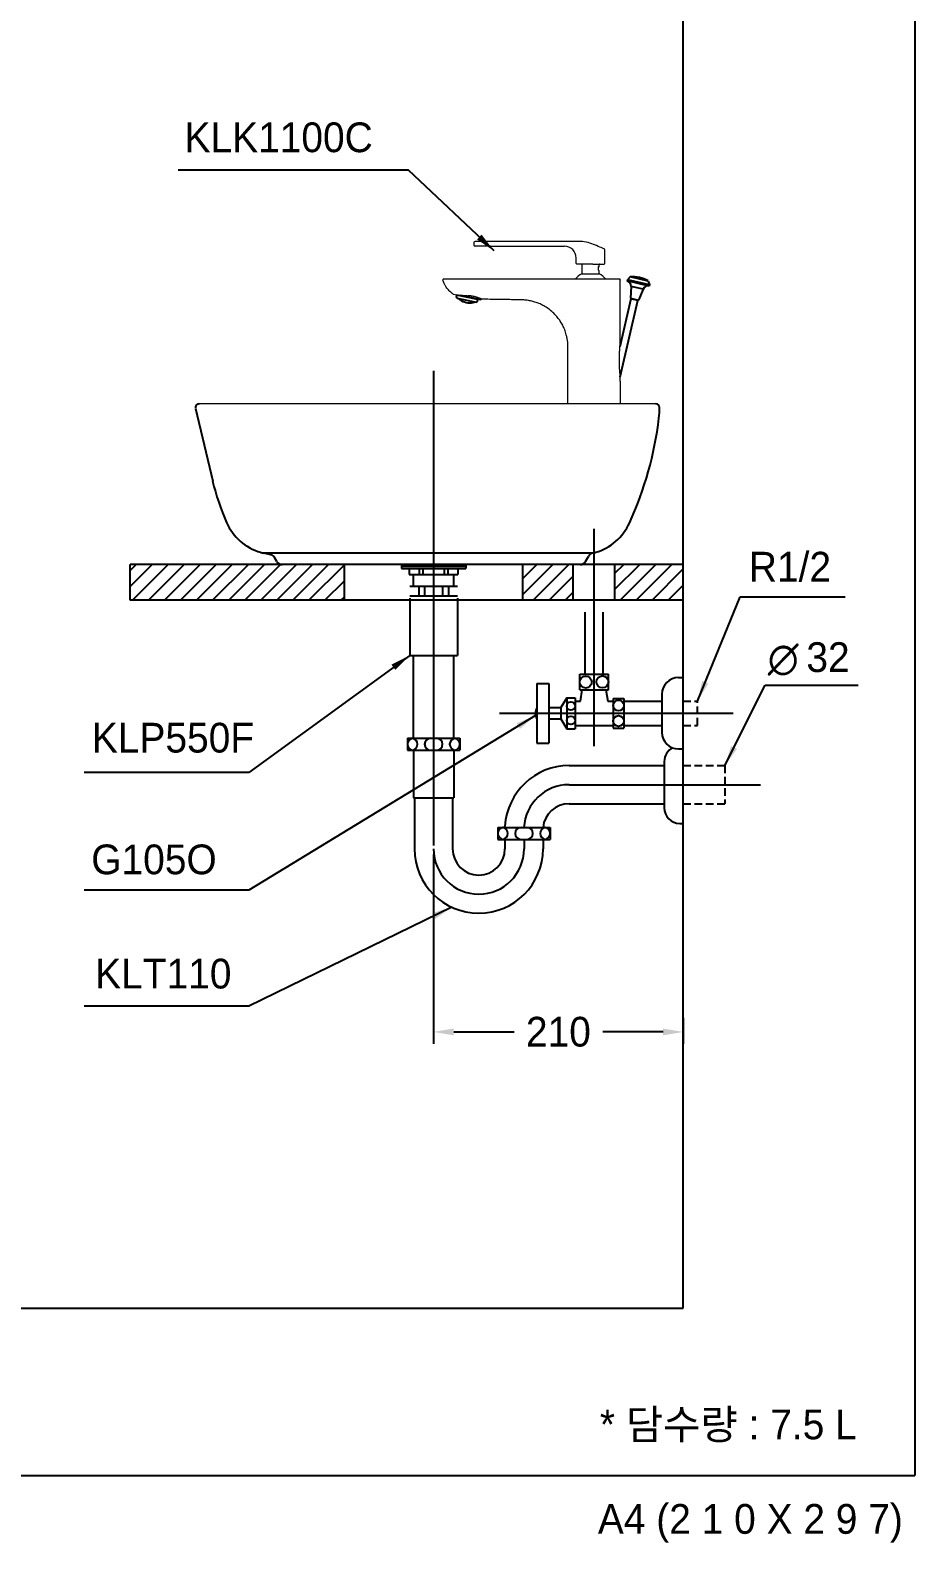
# Model space of a CAD drawing. Header units: millimetres. Extents: x 0 to 1800, y -67 to 2530.
# Drawn here: x 1057 to 1800, y -57 to 1215 of the extents above; entities that cross this region are included whole.
import ezdxf
from ezdxf.enums import TextEntityAlignment as Align
from ezdxf.lldxf.tags import DXFTag

# ---------------------------------------------------------------- set-up
doc = ezdxf.new("R2010")
doc.units = ezdxf.units.MM
doc.linetypes.add('DASHED2', pattern=[9.525, 6.35, -3.175])
for name, color, linetype in [('TEXT', 7, 'Continuous'), ('내부선 및 부속', 4, 'Continuous'), ('도각라인', 255, 'Continuous'), ('외형선', 3, 'Continuous'), ('점선', 6, 'DASHED2'), ('중심선', 1, 'DASHED'), ('치수선', 7, 'Continuous')]:
    doc.layers.add(name, color=color, linetype=linetype)
doc.styles.add('140911', font='HBATANG.TTF')
doc.styles.add('____', font='')
doc.styles.add('타이틀', font='H2GTRM.TTF', dxfattribs={"height": 25})
doc.styles.get('____').set_extended_font_data('굴림')
tags = doc.linetypes.add('DASHDOT', pattern=[70, 31, -13, 13, -13]).pattern_tags.tags
tags[10:11] = [DXFTag(74, 4), DXFTag(75, 0), DXFTag(340, '0'), DXFTag(46, 0.0), DXFTag(50, 0.0), DXFTag(44, 0.0), DXFTag(45, 0.0)]
tags[8:9] = [DXFTag(74, 4), DXFTag(75, 0), DXFTag(340, '0'), DXFTag(46, 0.0), DXFTag(50, 0.0), DXFTag(44, 0.0), DXFTag(45, 0.0)]
tags[6:7] = [DXFTag(74, 4), DXFTag(75, 0), DXFTag(340, '0'), DXFTag(46, 0.0), DXFTag(50, 0.0), DXFTag(44, 0.0), DXFTag(45, 0.0)]
tags[4:5] = [DXFTag(74, 4), DXFTag(75, 0), DXFTag(340, '0'), DXFTag(46, 0.0), DXFTag(50, 0.0), DXFTag(44, 0.0), DXFTag(45, 0.0)]
tags = doc.linetypes.add('DASHED', pattern=[25.72, 12.86, -12.86]).pattern_tags.tags
tags[6:7] = [DXFTag(74, 4), DXFTag(75, 0), DXFTag(340, '0'), DXFTag(46, 0.0), DXFTag(50, 0.0), DXFTag(44, 0.0), DXFTag(45, 0.0)]
tags[4:5] = [DXFTag(74, 4), DXFTag(75, 0), DXFTag(340, '0'), DXFTag(46, 0.0), DXFTag(50, 0.0), DXFTag(44, 0.0), DXFTag(45, 0.0)]
doc.dimstyles.new('MSADIM', dxfattribs={"dimtxt": 33, "dimasz": 17, "dimexe": 10, "dimexo": 7.5, "dimgap": 10, "dimtad": 0, "dimtih": 1, "dimtoh": 1, "dimdec": 0, "dimzin": 1, "dimdsep": 46, "dimtxsty": '____', "dimcen": 11.25, "dimadec": 0, "dimazin": 0, "dimtfac": 1, "dimtdec": 0, "dimtix": 1, "dimtmove": 0, "dimatfit": 3, "dimfxl": 1, "dimtolj": 1, "dimtzin": 1, "dimarcsym": 0})
pattern_1 = [(45, (-1176.775, 6525.42), (-6.735192, 6.735192), [])]

# ---------------------------------------------------------------- blocks, each defined once
blk = doc.blocks.new('*D8')
at = {"layer": '치수선', "color": 0, "linetype": 'Continuous', "lineweight": -2, "transparency": 16777216}
for p, q in [((1395.5, 521.9), (1395.5, 362.8)), ((1605.5, 384.5), (1605.5, 362.8)), ((1412.5, 372.8), (1463.2, 372.8)), ((1588.5, 372.8), (1537.8, 372.8))]:
    blk.add_line(p, q, dxfattribs=at)
at = {"layer": '치수선', "color": 0, "linetype": 'Continuous', "transparency": 16777216}
for points in [[(1412.5, 375.6), (1412.5, 369.9), (1395.5, 372.8)], [(1588.5, 375.6), (1588.5, 369.9), (1605.5, 372.8)]]:
    blk.add_solid(points, dxfattribs=at)
at = {"layer": '치수선', "color": 0, "linetype": 'Continuous', "transparency": 16777216, "insert": (1500.5, 372.8), "char_height": 25, "attachment_point": 5, "style": '____'}
blk.add_mtext('\\A1;210', dxfattribs=at)

msp = doc.modelspace()

# ---------------------------------------------------------------- hatches: boundary and pattern name
at = {"layer": '점선'}
h = msp.add_hatch(dxfattribs=at)
h.set_pattern_fill('ANSI31', color=256, scale=3)
h.set_pattern_definition(pattern_1)
h.paths.add_polyline_path([(1140.6, 765.6), (1140.6, 735.6), (1320.6, 735.6), (1320.6, 765.6)])
h = msp.add_hatch(dxfattribs=at)
h.set_pattern_fill('ANSI31', color=256, scale=3)
h.set_pattern_definition(pattern_1)
h.paths.add_polyline_path([(1513, 765.6), (1470.6, 765.6), (1470.6, 735.6), (1513, 735.6)])
h = msp.add_hatch(dxfattribs=at)
h.set_pattern_fill('ANSI31', color=256, scale=3)
h.set_pattern_definition([(45, (-1076.878, 6525.42), (-6.735192, 6.735192), [])])
h.paths.add_polyline_path([(1605.5, 765.7), (1548, 765.6), (1548, 735.6), (1605.5, 735.7)])

# ---------------------------------------------------------------- linework, layer by layer
at = {"layer": '내부선 및 부속', "linetype": 'Continuous', "lineweight": 18}
for p, q in [((1429.5, 1036.2), (1429.5, 1034.2)), ((1443.5, 1037.2), (1430.5, 1037.2)), ((1443.5, 1033.2), (1430.5, 1033.2)), ((1517.5, 1037.2), (1443.5, 1037.2)), ((1443.5, 1033.2), (1505.5, 1033.2)), ((1530.9, 1034.3), (1530, 1034.7)), ((1539.5, 1018.7), (1539.5, 1030)), ((1515.5, 1018.7), (1515.5, 1023.2)), ((1529.5, 1018.2), (1516, 1018.2)), ((1520.4, 1010), (1520.4, 1017.7)), ((1529.5, 1018.2), (1530.5, 1018.2)), ((1530.5, 1018.2), (1539, 1018.2)), ((1534.6, 1017.7), (1534.6, 1016.3)), ((1403.5, 1004.6), (1403.5, 1004.8)), ((1424.5, 1005.6), (1404.3, 1005.6)), ((1542.3, 1005.6), (1424.5, 1005.6)), ((1534.3, 1015.7), (1534.4, 1015.7)), ((1534.6, 1012.2), (1534.6, 1009.9)), ((1552.5, 925.6), (1552.5, 925.6))]:
    msp.add_line(p, q, dxfattribs=at)
at = {"layer": '내부선 및 부속', "linetype": 'Continuous'}
for p, q in [((1558.5, 1005), (1558.3, 1004)), ((1560.8, 1007.4), (1558.5, 1005)), ((1577, 1000.7), (1558.5, 1005)), ((1576, 1003.9), (1560.8, 1007.4)), ((1414.8, 990.9), (1415.2, 992.4)), ((1432.7, 988.4), (1415.1, 992.1)), ((1418.2, 992), (1435.3, 988.4)), ((1576.8, 999.7), (1558.3, 1004)), ((1561.7, 999.4), (1561.2, 989.4)), ((1571.7, 997.1), (1561.7, 999.4)), ((1571.7, 997.1), (1567.7, 987.9)), ((1576, 1003.9), (1577, 1000.7)), ((1577, 1000.7), (1576.8, 999.7)), ((1415.5, 989.6), (1414.9, 990.5)), ((1415.5, 989.6), (1431.3, 986.2)), ((1415.5, 989.6), (1431.3, 986.2)), ((1416.6, 989.2), (1416.6, 989.1)), ((1417.7, 988.3), (1417.7, 988.3)), ((1417.7, 988.3), (1417.7, 988.3)), ((1428.8, 986), (1428.8, 985.9)), ((1428.8, 985.9), (1428.8, 985.9)), ((1430.1, 986.3), (1430.1, 986.3)), ((1430.4, 986.4), (1430.3, 986.3)), ((1432.2, 986.8), (1431.3, 986.2)), ((1432.5, 987.1), (1432.7, 988.4)), ((1435.6, 988.8), (1435.2, 988.7)), ((1435.2, 988.7), (1435.2, 988.7)), ((1435.2, 988.5), (1435.3, 988.4)), ((1435.3, 988.4), (1435.3, 988.4)), ((1435.3, 988.4), (1435.3, 988.4)), ((1561.5, 988.9), (1552.2, 948.7)), ((1552.5, 923.5), (1567.2, 987.6)), ((1561.2, 989.4), (1567.7, 987.9)), ((1567.3, 987.5), (1561.4, 988.9)), ((1368.6, 765.6), (1368.6, 762.3)), ((1368.6, 764.3), (1422.6, 764.3)), ((1422.6, 765.6), (1422.6, 762.3)), ((1368.6, 762.3), (1422.6, 762.3)), ((1375.1, 762.3), (1375.1, 757.3)), ((1375.1, 757.3), (1416.1, 757.3)), ((1378.6, 747.3), (1378.6, 757.3)), ((1383.6, 762.3), (1383.6, 757.3)), ((1386.6, 762.3), (1386.6, 757.3)), ((1404.6, 762.3), (1404.6, 757.3)), ((1407.6, 762.3), (1407.6, 757.3)), ((1412.6, 747.3), (1412.6, 757.3)), ((1416.1, 762.3), (1416.1, 757.3)), ((1375.6, 747.3), (1415.6, 747.3)), ((1375.6, 739.3), (1415.6, 739.3)), ((1378.6, 739.3), (1412.6, 739.3)), ((1383.1, 747.3), (1383.1, 739.3)), ((1388.1, 747.3), (1388.1, 739.3)), ((1403.1, 747.3), (1403.1, 739.3)), ((1408.1, 747.3), (1408.1, 739.3)), ((1375.6, 737.3), (1375.6, 689.3)), ((1415.6, 737.3), (1415.6, 689.3)), ((1523, 673.4), (1523, 725.6)), ((1538, 673.4), (1538, 725.6)), ((1375.6, 689.3), (1415.6, 689.3)), ((1378.6, 619.6), (1378.6, 689.3)), ((1412.6, 619.6), (1412.6, 689.3)), ((1482.5, 665.6), (1482.5, 615.6)), ((1482.5, 665.6), (1492.5, 665.6)), ((1492.5, 665.6), (1492.5, 615.6)), ((1518.5, 673.4), (1542.5, 673.4)), ((1518.5, 660.4), (1518.5, 673.4)), ((1542.5, 660.4), (1542.5, 673.4)), ((1601.5, 670.6), (1605.5, 670.6)), ((1507.5, 653.6), (1502.5, 645.4)), ((1507.5, 653.6), (1507.5, 627.6)), ((1507.5, 653.6), (1514.5, 653.6)), ((1514.5, 653.6), (1514.5, 627.6)), ((1514.5, 650.9), (1519, 650.9)), ((1518.5, 660.4), (1542.5, 660.4)), ((1519, 650.9), (1520.5, 660.4)), ((1540.5, 660.4), (1542, 650.9)), ((1542, 650.9), (1546.5, 650.9)), ((1546.5, 653.1), (1546.5, 628.1)), ((1546.5, 653.1), (1555.5, 653.1)), ((1555.5, 653.1), (1555.5, 628.1)), ((1555.5, 650.9), (1587.5, 650.9)), ((1587.5, 656.6), (1587.5, 624.6)), ((1492.5, 645.4), (1502.5, 645.4)), ((1492.5, 635.9), (1502.5, 635.9)), ((1502.5, 645.4), (1502.5, 635.9)), ((1502.5, 635.9), (1507.5, 627.6)), ((1507.5, 627.6), (1514.5, 627.6)), ((1514.5, 630.4), (1546.5, 630.4)), ((1546.5, 628.1), (1555.5, 628.1)), ((1555.5, 630.4), (1587.5, 630.4)), ((1373.6, 619.6), (1417.6, 619.6)), ((1373.6, 619.6), (1373.6, 609.6)), ((1417.6, 619.6), (1417.6, 609.6)), ((1482.5, 615.6), (1492.5, 615.6)), ((1601.5, 610.6), (1605.5, 610.6)), ((1373.6, 609.6), (1417.6, 609.6)), ((1378.6, 609.6), (1378.6, 569.6)), ((1412.6, 609.6), (1412.6, 569.6)), ((1589.5, 600.1), (1589.5, 564.6)), ((1509.5, 596.6), (1589.5, 596.6)), ((1378.6, 569.6), (1412.6, 569.6)), ((1379.6, 569.6), (1379.6, 526.6)), ((1411.6, 569.6), (1411.6, 526.6)), ((1509.5, 564.6), (1589.5, 564.6)), ((1589.5, 564.6), (1589.5, 561.1)), ((1602.5, 548.1), (1605.5, 548.1)), ((1449.6, 544.6), (1493.6, 544.6)), ((1449.6, 544.6), (1449.6, 534.6)), ((1449.6, 534.6), (1493.6, 534.6)), ((1455.6, 544.6), (1455.6, 545.8)), ((1455.6, 534.6), (1455.6, 526.6)), ((1487.6, 534.6), (1487.6, 526.6)), ((1493.6, 544.6), (1493.6, 534.6))]:
    msp.add_line(p, q, dxfattribs=at)
at = {"layer": '내부선 및 부속'}
msp.add_line((1251.6, 775.5), (1530.6, 775.5), dxfattribs=at)
at = {"layer": '내부선 및 부속', "linetype": 'Continuous'}
msp.add_lwpolyline([(1435.2, 988.7), (1435.2, 988.7), (1435.2, 988.7), (1435.1, 988.6), (1435.1, 988.6), (1435.2, 988.5), (1435.2, 988.5)], dxfattribs=at)
for centre, radius in [((1523.5, 666.8), 5), ((1537.5, 667), 5), ((1511, 646.6), 3.5), ((1551, 647.1), 4.5), ((1511, 634.6), 3.5), ((1551, 634.1), 4.5)]:
    msp.add_circle(centre, radius, dxfattribs=at)
at = {"layer": '내부선 및 부속', "linetype": 'Continuous', "lineweight": 18}
for centre, radius, start, end in [((1430.5, 1036.2), 1, 90, 180), ((1430.5, 1034.2), 1, 180, 270), ((1505.5, 1023.2), 10, 0, 90), ((1517.5, 1005.2), 32, 67, 90), ((1538.5, 1030), 1, 0, 67), ((1516, 1018.7), 0.5, 180, 270), ((1519.9, 1017.7), 0.5, 0, 90), ((1535.1, 1017.7), 0.5, 90, 180), ((1539, 1018.7), 0.5, 270, 0), ((1404.3, 1004.8), 0.8, 90, 180), ((1527.5, 995.6), 16.2, 116.9997, 141.804), ((1527.5, 995.6), 16.2, 38.1956, 62.9463)]:
    msp.add_arc(centre, radius, start, end, dxfattribs=at)
at = {"layer": '내부선 및 부속', "linetype": 'Continuous'}
for centre, radius, start, end in [((1562.3, 979.5), 28, 60.7469, 93.2531), ((1557.2, 999.6), 4.5, 357, 76.4326), ((1575.8, 995.3), 4.5, 77.5674, 157), ((1415.3, 990.8), 0.5, 168, 213), ((1415.5, 989.6), 0.05, 213, 258), ((1425.9, 999.6), 14, 227.4911, 228.4579), ((1423.2, 997.5), 10.6, 231.6871, 234.5716), ((1423.1, 997.4), 10.5, 234.5733, 235.2556), ((1425, 997.3), 11.6, 227.2376, 227.7384), ((1424.9, 997.2), 11.5, 227.7325, 230.5797), ((1425.9, 999.6), 14, 233.9264, 282.0736), ((1425.8, 997), 11.5, 285.4238, 288.2636), ((1425.8, 997.1), 11.6, 288.2616, 288.7624), ((1427.5, 996.5), 10.5, 280.7444, 281.4267), ((1427.5, 996.6), 10.6, 281.4322, 284.3091), ((1425.9, 999.6), 14, 287.5421, 288.5089), ((1425.9, 997.3), 11.8, 292.0205, 292.2193), ((1426, 997.3), 11.8, 291.6163, 292.0014), ((1431.3, 986.3), 0.05, 258, 303), ((1432, 987.2), 0.5, 303, 348), ((1433.2, 988.3), 0.5, 86.7303, 168), ((1561.7, 989.4), 0.5, 177, 251.6668), ((1567.3, 988.1), 0.5, 262.3332, 337), ((1601.5, 656.6), 14, 90, 180), ((1488.9, 640.6), 7.84, 144.9654, 215.0346), ((1601.5, 624.6), 14, 180, 270), ((1378.6, 614.6), 5, 98.6269, 261.3731), ((1377.1, 614.6), 5, 278.6269, 81.3731), ((1393.1, 614.6), 5, 90, 270), ((1398.1, 614.6), 5, 270, 90), ((1414.1, 614.6), 5, 98.6269, 261.3731), ((1412.6, 614.6), 5, 278.6269, 81.3731), ((1602.5, 600.1), 13, 118.0816, 180), ((1509.5, 542.6), 54, 90.0004, 176.6714), ((1509.5, 542.6), 22, 90.0006, 174.7841), ((1602.5, 561.1), 13, 180, 270), ((1454.6, 539.6), 5, 98.6269, 261.3731), ((1453.1, 539.6), 5, 278.6269, 81.3731), ((1469.1, 539.6), 5, 90, 270), ((1474.1, 539.6), 5, 270, 90), ((1490.1, 539.6), 5, 98.6269, 261.3731), ((1488.6, 539.6), 5, 278.6269, 81.3731), ((1433.6, 526.6), 54, 180, 0), ((1433.6, 526.6), 22, 180, 0)]:
    msp.add_arc(centre, radius, start, end, dxfattribs=at)
at = {"layer": '내부선 및 부속', "linetype": 'Continuous', "lineweight": 18, "extrusion": (0, 0, -1)}
msp.add_ellipse((1527.5, 1014.2), major_axis=(7.1, 0), ratio=0.966246, start_param=6.02718, end_param=6.068845, dxfattribs=at)
at = {"layer": '내부선 및 부속', "linetype": 'Continuous', "lineweight": 18}
for points, knots in [([(1538.9, 1030.9), (1538.9, 1030.9), (1538, 1031.3), (1535, 1032.6), (1533, 1033.4), (1530.9, 1034.3)], [0, 0, 0, 0, 0.5, 0.5, 1, 1, 1, 1]), ([(1412.2, 992.8), (1412.2, 992.8), (1411.6, 993.2), (1410.6, 994), (1409.3, 995.1), (1408, 996.4), (1406.8, 998), (1405.6, 999.8), (1404.4, 1002), (1403.8, 1003.7), (1403.5, 1004.6)], [0, 0, 0, 0, 0.0185, 0.132124, 0.249389, 0.370295, 0.497104, 0.643226, 0.810865, 1, 1, 1, 1]), ([(1520.1, 1010), (1520.1, 1010), (1520.1, 1010), (1520.1, 1010), (1520.1, 1010), (1520.1, 1010), (1520.2, 1010), (1520.2, 1010), (1520.3, 1010), (1520.4, 1010), (1520.5, 1010), (1520.7, 1010), (1520.7, 1010), (1520.8, 1010), (1520.8, 1010), (1520.9, 1010), (1520.9, 1010), (1521.1, 1010), (1521.3, 1010), (1521.6, 1010), (1521.9, 1010), (1522.1, 1010), (1522.2, 1010)], [0, 0, 0, 0, 0.124484, 0.124484, 0.155752, 0.155752, 0.187021, 0.249558, 0.249558, 0.374631, 0.499705, 0.499705, 0.562242, 0.562242, 0.59351, 0.59351, 0.624779, 0.624779, 0.749853, 0.874926, 0.874926, 1, 1, 1, 1]), ([(1522.2, 1010), (1522.4, 1010), (1522.6, 1010), (1523, 1010), (1523.4, 1010), (1523.8, 1010), (1524, 1010), (1524.1, 1010), (1524.2, 1010), (1524.3, 1010), (1524.4, 1010), (1524.5, 1010), (1524.9, 1010), (1525.3, 1010), (1525.8, 1010), (1526.1, 1010), (1526.3, 1010), (1526.4, 1010), (1526.5, 1010), (1526.6, 1010), (1526.7, 1010), (1527, 1010), (1527.2, 1010), (1527.7, 1010), (1528, 1010), (1528.4, 1010), (1528.7, 1010), (1529, 1010), (1529, 1010), (1529.1, 1010), (1529.2, 1010), (1529.4, 1010), (1529.5, 1010), (1529.9, 1010), (1530.3, 1010), (1530.7, 1010), (1531.1, 1010), (1531.2, 1010), (1531.3, 1010), (1531.4, 1010), (1531.5, 1010), (1531.5, 1010), (1531.8, 1010), (1532, 1010), (1532.3, 1010), (1532.5, 1010), (1532.9, 1010), (1533, 1010), (1533.2, 1010), (1533.3, 1010), (1533.3, 1010), (1533.4, 1010), (1533.6, 1010), (1533.8, 1010), (1534, 1010), (1534.2, 1010), (1534.3, 1010), (1534.4, 1010), (1534.5, 1010), (1534.5, 1010), (1534.5, 1010), (1534.5, 1010), (1534.6, 1010), (1534.7, 1010), (1534.8, 1010), (1534.8, 1010), (1534.9, 1010), (1534.9, 1010), (1534.9, 1010), (1534.9, 1010), (1534.9, 1010)], [0, 0, 0, 0, 0.041661, 0.041661, 0.083323, 0.124984, 0.124984, 0.135399, 0.135399, 0.145815, 0.145815, 0.166645, 0.166645, 0.208307, 0.249968, 0.249968, 0.270799, 0.270799, 0.281214, 0.281214, 0.291629, 0.291629, 0.333291, 0.333291, 0.374952, 0.374952, 0.416613, 0.416613, 0.427028, 0.427028, 0.437444, 0.437444, 0.458274, 0.458274, 0.499936, 0.541597, 0.541597, 0.562428, 0.562428, 0.572843, 0.572843, 0.583258, 0.583258, 0.62492, 0.62492, 0.666581, 0.666581, 0.708242, 0.708242, 0.718658, 0.718658, 0.729073, 0.749904, 0.749904, 0.791565, 0.833226, 0.833226, 0.854057, 0.854057, 0.864472, 0.864472, 0.874888, 0.874888, 0.916549, 0.916549, 0.95821, 0.95821, 0.999872, 0.999872, 1, 1, 1, 1]), ([(1534.2, 1013.1), (1534.2, 1013.2), (1534.2, 1013.3), (1534.2, 1013.5), (1534.1, 1013.6), (1534.1, 1013.7), (1534.1, 1013.7), (1534.1, 1013.8), (1534.1, 1013.8), (1534.1, 1014), (1534.1, 1014.1), (1534.1, 1014.3), (1534.1, 1014.4), (1534.1, 1014.5), (1534.1, 1014.5), (1534.1, 1014.6), (1534.1, 1014.6), (1534.1, 1014.7), (1534.1, 1014.9), (1534.2, 1015.1), (1534.2, 1015.1), (1534.2, 1015.2), (1534.2, 1015.2), (1534.2, 1015.3), (1534.2, 1015.3), (1534.2, 1015.5), (1534.2, 1015.6), (1534.3, 1015.8), (1534.3, 1015.9), (1534.3, 1016)], [0, 0, 0, 0, 0.125, 0.125, 0.1875, 0.1875, 0.21875, 0.21875, 0.25, 0.25, 0.375, 0.375, 0.4375, 0.4375, 0.46875, 0.46875, 0.5, 0.5, 0.625, 0.625, 0.6875, 0.6875, 0.71875, 0.71875, 0.75, 0.75, 0.875, 0.875, 1, 1, 1, 1]), ([(1534.4, 1012.8), (1534.4, 1012.8), (1534.4, 1012.8), (1534.4, 1012.9), (1534.3, 1012.9), (1534.3, 1013), (1534.3, 1013), (1534.3, 1013), (1534.2, 1013.1), (1534.2, 1013.1)], [0, 0, 0, 0, 0.25, 0.25, 0.5, 0.5, 0.75, 0.75, 1, 1, 1, 1]), ([(1534.4, 1012.8), (1534.4, 1012.8), (1534.4, 1012.8), (1534.4, 1012.9), (1534.4, 1013), (1534.4, 1013.1), (1534.3, 1013.1), (1534.3, 1013.2), (1534.3, 1013.2), (1534.3, 1013.3), (1534.3, 1013.3), (1534.3, 1013.4), (1534.3, 1013.5), (1534.3, 1013.7), (1534.3, 1013.7), (1534.3, 1013.8), (1534.3, 1013.8), (1534.3, 1013.9), (1534.3, 1013.9), (1534.3, 1014), (1534.3, 1014.1), (1534.3, 1014.3), (1534.3, 1014.4), (1534.3, 1014.4), (1534.3, 1014.5), (1534.3, 1014.5), (1534.3, 1014.5), (1534.3, 1014.7), (1534.3, 1014.8), (1534.3, 1015), (1534.3, 1015.1), (1534.3, 1015.2), (1534.3, 1015.2), (1534.3, 1015.2), (1534.3, 1015.3), (1534.3, 1015.4), (1534.4, 1015.5), (1534.4, 1015.6), (1534.4, 1015.7), (1534.4, 1015.7), (1534.4, 1015.7), (1534.4, 1015.7), (1534.4, 1015.7)], [0, 0, 0, 0, 0.013231, 0.013231, 0.109108, 0.109108, 0.133078, 0.133078, 0.157047, 0.157047, 0.204986, 0.204986, 0.300863, 0.300863, 0.348801, 0.348801, 0.372771, 0.372771, 0.39674, 0.39674, 0.492617, 0.492617, 0.540556, 0.540556, 0.564525, 0.564525, 0.588495, 0.588495, 0.684372, 0.684372, 0.780249, 0.780249, 0.804218, 0.804218, 0.828188, 0.876126, 0.876126, 0.972004, 0.972004, 0.995973, 0.995973, 1, 1, 1, 1]), ([(1534.6, 1016.3), (1534.6, 1016.3), (1534.6, 1016.3), (1534.6, 1016.3), (1534.6, 1016.3), (1534.6, 1016.3), (1534.6, 1016.3), (1534.6, 1016.3), (1534.6, 1016.3), (1534.6, 1016.3), (1534.5, 1016.3), (1534.5, 1016.2), (1534.5, 1016.1), (1534.5, 1016.1), (1534.5, 1016.1), (1534.5, 1016), (1534.5, 1016), (1534.5, 1015.9), (1534.4, 1015.9), (1534.4, 1015.8), (1534.4, 1015.7)], [0, 0, 0, 0, 0.076113, 0.076113, 0.168502, 0.168502, 0.214696, 0.214696, 0.260891, 0.260891, 0.445668, 0.445668, 0.630445, 0.630445, 0.67664, 0.67664, 0.722834, 0.815223, 0.815223, 1, 1, 1, 1]), ([(1534.4, 1012.8), (1534.4, 1012.7), (1534.4, 1012.6), (1534.5, 1012.6), (1534.5, 1012.6), (1534.5, 1012.5), (1534.5, 1012.5), (1534.5, 1012.4), (1534.5, 1012.4), (1534.5, 1012.3), (1534.5, 1012.3), (1534.5, 1012.3), (1534.5, 1012.2), (1534.5, 1012.2), (1534.6, 1012.2), (1534.6, 1012.2), (1534.6, 1012.2), (1534.6, 1012.2), (1534.6, 1012.2), (1534.6, 1012.1), (1534.6, 1012.1)], [0, 0, 0, 0, 0.185075, 0.185075, 0.231344, 0.231344, 0.277613, 0.37015, 0.37015, 0.555226, 0.555226, 0.601494, 0.601494, 0.647763, 0.647763, 0.740301, 0.740301, 0.925376, 0.925376, 1, 1, 1, 1]), ([(1551.7, 1005.6), (1551.7, 1005.6), (1551.7, 1005.6), (1551.7, 1005.6), (1551.7, 1005.6), (1551.7, 1005.6), (1551.7, 1005.6), (1551.6, 1005.6), (1551.6, 1005.6), (1551.4, 1005.6), (1551.4, 1005.6), (1551.2, 1005.6), (1551.1, 1005.6), (1550.9, 1005.6), (1550.9, 1005.6), (1550.9, 1005.6), (1550.8, 1005.6), (1550.8, 1005.6), (1550.7, 1005.6), (1550.6, 1005.6), (1550.4, 1005.6), (1550.3, 1005.6), (1549.9, 1005.6), (1549.7, 1005.6), (1549.4, 1005.6), (1549.1, 1005.6), (1548.9, 1005.6), (1548.8, 1005.6), (1548.7, 1005.6), (1548.7, 1005.6), (1548.5, 1005.6), (1548.4, 1005.6), (1548.2, 1005.6), (1548.1, 1005.6), (1548, 1005.6), (1547.8, 1005.6), (1547.6, 1005.6), (1547.2, 1005.6), (1547, 1005.6), (1546.4, 1005.6), (1546.2, 1005.6), (1545.7, 1005.6), (1545.6, 1005.6), (1545.4, 1005.6), (1545.3, 1005.6), (1545.1, 1005.6), (1545.1, 1005.6), (1544.7, 1005.6), (1544.4, 1005.6), (1543.8, 1005.6), (1543.5, 1005.6), (1542.9, 1005.6), (1542.6, 1005.6), (1542.3, 1005.6)], [0, 0, 0, 0, 0.015625, 0.015625, 0.03125, 0.03125, 0.0625, 0.0625, 0.125, 0.125, 0.1875, 0.1875, 0.25, 0.25, 0.265625, 0.265625, 0.273437, 0.273437, 0.28125, 0.3125, 0.3125, 0.375, 0.375, 0.4375, 0.4375, 0.5, 0.5, 0.515625, 0.515625, 0.53125, 0.53125, 0.5625, 0.5625, 0.578125, 0.578125, 0.59375, 0.625, 0.625, 0.6875, 0.6875, 0.75, 0.75, 0.78125, 0.78125, 0.796875, 0.796875, 0.8125, 0.8125, 0.875, 0.875, 0.9375, 0.9375, 1, 1, 1, 1]), ([(1552.5, 1004.8), (1552.5, 1004.9), (1552.5, 1004.9), (1552.5, 1005), (1552.5, 1005), (1552.4, 1005.1), (1552.4, 1005.1), (1552.4, 1005.2), (1552.4, 1005.2), (1552.3, 1005.3), (1552.3, 1005.3), (1552.3, 1005.3), (1552.3, 1005.3), (1552.3, 1005.3), (1552.3, 1005.4), (1552.2, 1005.4), (1552.2, 1005.5), (1552.1, 1005.5), (1552.1, 1005.5), (1552.1, 1005.5), (1552, 1005.5), (1552, 1005.6), (1551.9, 1005.6), (1551.9, 1005.6), (1551.9, 1005.6), (1551.9, 1005.6), (1551.9, 1005.6), (1551.8, 1005.6), (1551.8, 1005.6), (1551.8, 1005.6), (1551.8, 1005.6), (1551.7, 1005.6), (1551.7, 1005.6), (1551.7, 1005.6)], [0, 0, 0, 0, 0.125, 0.125, 0.1875, 0.1875, 0.25, 0.25, 0.375, 0.375, 0.40625, 0.40625, 0.4375, 0.4375, 0.5, 0.5, 0.625, 0.625, 0.65625, 0.65625, 0.6875, 0.75, 0.8125, 0.8125, 0.84375, 0.84375, 0.875, 0.875, 0.90625, 0.90625, 0.9375, 0.9375, 1, 1, 1, 1]), ([(1552.5, 1004.8), (1552.5, 1004.8), (1552.5, 1004.8), (1552.5, 1004.8), (1552.5, 1004.8), (1552.5, 1004.8), (1552.5, 1004.8), (1552.5, 1004.8), (1552.5, 1004.8), (1552.5, 1004.8), (1552.5, 1004.8), (1552.5, 1004.8)], [0, 0, 0, 0, 0.078313, 0.078313, 0.539157, 0.769578, 0.884789, 0.942395, 0.971197, 0.971197, 1, 1, 1, 1]), ([(1552.5, 950.7), (1552.5, 953), (1552.5, 955.3), (1552.5, 958.2), (1552.5, 958.7), (1552.5, 959.9), (1552.5, 960.5), (1552.5, 962.2), (1552.5, 963.3), (1552.5, 966.7), (1552.5, 969), (1552.5, 973.5), (1552.5, 975.8), (1552.5, 979.2), (1552.5, 980.3), (1552.5, 982), (1552.5, 982.5), (1552.5, 983.7), (1552.5, 985.3), (1552.5, 987), (1552.5, 989.2), (1552.5, 990.3), (1552.5, 993.7), (1552.5, 995.9), (1552.5, 999.2), (1552.5, 1000.3), (1552.5, 1001.9), (1552.5, 1002.7), (1552.5, 1003.7), (1552.5, 1004.1), (1552.5, 1004.3), (1552.5, 1004.5), (1552.5, 1004.5), (1552.5, 1004.6)], [0, 0, 0, 0, 0.125, 0.125, 0.15625, 0.15625, 0.1875, 0.1875, 0.25, 0.25, 0.375, 0.375, 0.5, 0.5, 0.5625, 0.5625, 0.59375, 0.59375, 0.625, 0.6875, 0.6875, 0.75, 0.75, 0.875, 0.875, 0.9375, 0.9375, 0.96875, 0.984375, 0.992187, 0.996094, 0.996094, 1, 1, 1, 1]), ([(1412.2, 992.8), (1418.4, 992), (1418.5, 991.9), (1418.8, 991.9), (1418.9, 991.9), (1419.1, 991.9), (1419.2, 991.9), (1419.4, 991.9), (1419.6, 991.8), (1420.2, 991.8), (1420.5, 991.7), (1421.3, 991.7), (1421.7, 991.7), (1422.3, 991.6), (1422.5, 991.6), (1422.8, 991.6), (1422.9, 991.6), (1423.1, 991.6), (1423.2, 991.6), (1423.7, 991.6), (1424.1, 991.5), (1424.5, 991.5)], [0.6592435, 0.6592435, 0.6592435, 0.6592435, 0.6875075, 0.6875075, 0.7031321, 0.7031321, 0.7187567, 0.7187567, 0.750006, 0.750006, 0.8125045, 0.8125045, 0.875003, 0.875003, 0.9062522, 0.9062522, 0.9218769, 0.9218769, 0.9375015, 0.9375015, 1, 1, 1, 1]), ([(1435.8, 988.7), (1435.8, 988.7), (1435.8, 988.7), (1435.8, 988.7), (1435.8, 988.7), (1435.8, 988.7), (1435.8, 988.7), (1435.8, 988.7), (1435.8, 988.7), (1435.7, 988.7), (1435.7, 988.7), (1435.6, 988.8), (1435.5, 988.8), (1435.3, 988.9), (1435.1, 989), (1435, 989.1), (1435, 989.1), (1434.9, 989.1), (1434.9, 989.1), (1434.8, 989.2), (1434.6, 989.2), (1434.4, 989.3), (1434.2, 989.4), (1433.8, 989.6), (1433.6, 989.6), (1433.2, 989.8), (1433.1, 989.8), (1432.9, 989.9), (1432.9, 989.9), (1432.8, 990), (1432.7, 990), (1432.4, 990.1), (1432.1, 990.2), (1431.5, 990.4), (1431.2, 990.5), (1430.6, 990.6), (1430.3, 990.7), (1429.9, 990.8), (1429.9, 990.8), (1429.8, 990.8), (1429.7, 990.9), (1429.4, 990.9), (1429.1, 991), (1428.6, 991.1), (1428.3, 991.2), (1427.5, 991.3), (1427.2, 991.3), (1426.7, 991.4), (1426.6, 991.4), (1426.4, 991.4), (1426.3, 991.4), (1426.1, 991.5), (1425.8, 991.5), (1425.3, 991.5), (1424.9, 991.5), (1424.5, 991.5)], [0, 0, 0, 0, 0.031026, 0.031026, 0.03884, 0.03884, 0.046655, 0.046655, 0.062283, 0.062283, 0.124798, 0.124798, 0.187312, 0.187312, 0.249827, 0.249827, 0.257641, 0.257641, 0.265455, 0.281084, 0.312341, 0.312341, 0.374856, 0.374856, 0.43737, 0.43737, 0.468627, 0.468627, 0.484256, 0.484256, 0.499884, 0.499884, 0.562399, 0.562399, 0.624913, 0.624913, 0.687428, 0.687428, 0.695242, 0.695242, 0.703056, 0.718685, 0.749942, 0.749942, 0.812457, 0.812457, 0.874971, 0.874971, 0.8906, 0.898414, 0.898414, 0.906228, 0.937486, 0.937486, 1, 1, 1, 1]), ([(1508.5, 900.6), (1508.5, 901), (1508.5, 903.9), (1508.5, 909.1), (1508.5, 915.8), (1508.5, 921.9), (1508.5, 927.3), (1508.5, 932), (1508.5, 936.1), (1508.5, 939.5), (1508.5, 942.3), (1508.5, 944.4), (1508.5, 946), (1508.5, 947.4), (1508.5, 948.9), (1508.5, 950.7), (1508.3, 953), (1507.9, 955.7), (1507.1, 959.1), (1505.9, 962.9), (1504.2, 966.7), (1502.2, 970.1), (1499.7, 973.5), (1496.7, 976.8), (1493.1, 980), (1489.5, 982.4), (1485.9, 984.3), (1482.6, 985.7), (1479, 986.8), (1475.3, 987.6), (1471.3, 988.1), (1466.9, 988.1), (1462.1, 988.2), (1456.9, 988.3), (1450.5, 988.4), (1443.4, 988.5), (1438.2, 988.6), (1435.8, 988.7)], [0.0337399, 0.0337399, 0.0337399, 0.0337399, 0.042505, 0.0923092, 0.1376643, 0.1785702, 0.215027, 0.2470346, 0.2745931, 0.2977026, 0.316363, 0.3305744, 0.3403959, 0.3487269, 0.3588752, 0.3704486, 0.3856966, 0.4046578, 0.4272675, 0.456407, 0.4843628, 0.5111338, 0.5367189, 0.5691125, 0.6012157, 0.6335429, 0.6579398, 0.6824612, 0.7071108, 0.7329873, 0.7593174, 0.7887108, 0.8211634, 0.8566722, 0.8952369, 0.9503596, 1, 1, 1, 1]), ([(1552.5, 925.6), (1552.5, 925.6), (1552.5, 925.6), (1552.5, 925.6), (1552.5, 925.6), (1552.4, 925.6), (1552.4, 925.6), (1552.4, 925.6), (1552.4, 925.6), (1552.4, 925.6), (1552.4, 925.6), (1552.4, 925.6), (1552.4, 925.6), (1552.4, 925.6), (1552.4, 925.6), (1552.4, 925.6), (1552.4, 925.7), (1552.4, 925.7), (1552.4, 925.7), (1552.3, 925.8), (1552.3, 925.8), (1552.3, 925.8), (1552.3, 925.8), (1552.3, 925.9), (1552.3, 925.9), (1552.3, 926), (1552.3, 926), (1552.3, 926.1), (1552.3, 926.2), (1552.3, 926.3), (1552.3, 926.3), (1552.3, 926.3), (1552.3, 926.4), (1552.2, 926.5), (1552.2, 926.5), (1552.2, 926.7), (1552.2, 926.8), (1552.2, 927.1), (1552.2, 927.2), (1552.1, 927.5), (1552.1, 927.6), (1552.1, 927.8), (1552.1, 927.9), (1552.1, 928), (1552.1, 928.1), (1552.1, 928.3), (1552.1, 928.4), (1552, 928.8), (1552, 929.1), (1552, 929.6), (1552, 929.9), (1551.9, 930.5), (1551.9, 930.7), (1551.9, 931.3), (1551.9, 931.6), (1551.9, 932.1), (1551.9, 932.4), (1551.8, 933), (1551.8, 933.3), (1551.8, 933.7), (1551.8, 933.8), (1551.8, 934.1), (1551.8, 934.2), (1551.8, 935), (1551.8, 935.5), (1551.8, 936.6), (1551.8, 937.2), (1551.8, 938.3), (1551.8, 938.9), (1551.8, 940), (1551.8, 940.6), (1551.8, 941.7), (1551.9, 942.2), (1551.9, 943.3), (1551.9, 943.9), (1552, 944.7), (1552, 945), (1552, 945.5), (1552, 945.8), (1552, 946.2), (1552.1, 946.4), (1552.1, 946.6), (1552.1, 946.8), (1552.1, 947.2), (1552.1, 947.4), (1552.2, 948), (1552.2, 948.3), (1552.2, 948.6), (1552.2, 948.8), (1552.3, 949), (1552.3, 949.2), (1552.3, 949.4), (1552.3, 949.4), (1552.3, 949.6), (1552.3, 949.6), (1552.3, 949.8), (1552.4, 949.9), (1552.4, 950.1), (1552.4, 950.2), (1552.4, 950.3), (1552.4, 950.3), (1552.4, 950.5), (1552.4, 950.5), (1552.5, 950.6), (1552.5, 950.7), (1552.5, 950.7)], [0, 0, 0, 0, 0.007812, 0.007812, 0.011719, 0.011719, 0.013672, 0.013672, 0.015625, 0.015625, 0.023437, 0.023437, 0.025391, 0.025391, 0.027344, 0.027344, 0.03125, 0.03125, 0.039062, 0.039062, 0.041016, 0.041016, 0.042969, 0.042969, 0.046875, 0.046875, 0.054687, 0.054687, 0.0625, 0.0625, 0.066406, 0.066406, 0.070312, 0.070312, 0.078125, 0.078125, 0.09375, 0.09375, 0.109375, 0.109375, 0.125, 0.125, 0.132812, 0.132812, 0.140625, 0.140625, 0.15625, 0.15625, 0.1875, 0.1875, 0.21875, 0.21875, 0.25, 0.25, 0.28125, 0.28125, 0.3125, 0.3125, 0.34375, 0.34375, 0.359375, 0.359375, 0.375, 0.375, 0.4375, 0.4375, 0.5, 0.5, 0.5625, 0.5625, 0.625, 0.625, 0.6875, 0.6875, 0.75, 0.75, 0.78125, 0.78125, 0.8125, 0.8125, 0.828125, 0.828125, 0.84375, 0.84375, 0.875, 0.875, 0.90625, 0.90625, 0.921875, 0.921875, 0.9375, 0.9375, 0.945312, 0.945312, 0.953125, 0.953125, 0.96875, 0.96875, 0.976562, 0.976562, 0.984375, 0.984375, 0.992187, 0.992187, 1, 1, 1, 1])]:
    msp.add_open_spline(points, degree=3, knots=knots, dxfattribs=at)
for points, degree in [([(1552.5, 1004.8), (1552.5, 1004.7), (1552.5, 1004.7)], 2), ([(1552.5, 1004.8), (1552.5, 1004.7), (1552.5, 1004.7), (1552.5, 1004.6)], 3), ([(1552.5, 919.7), (1552.5, 921.7), (1552.5, 923.6), (1552.5, 925.6)], 3), ([(1552.5, 919.7), (1552.5, 913.3), (1552.5, 907), (1552.5, 900.6)], 3)]:
    msp.add_open_spline(points, degree=degree, dxfattribs=at)
at = {"layer": '도각라인', "color": 7}
for p in [(1800, 2530), (0, 0)]:
    msp.add_line(p, (1800, 0), dxfattribs=at)
at = {"layer": '외형선', "linetype": 'Continuous'}
for p, q in [((1605.5, 140.6), (1605.5, 1240.6)), ((1140.6, 735.6), (1140.6, 765.6)), ((1605.5, 765.6), (1140.6, 765.6)), ((1320.6, 735.6), (1320.6, 765.6)), ((1470.6, 735.6), (1470.6, 765.6)), ((1513, 735.6), (1513, 765.6)), ((1548, 735.6), (1548, 765.6)), ((1605.5, 735.6), (1140.6, 735.6)), ((69.9, 140.6), (1605.5, 140.6))]:
    msp.add_line(p, q, dxfattribs=at)
at = {"layer": '외형선'}
for p, q in [((1195.6, 896.9), (1210, 835.8)), ((1258.8, 773.8), (1252.8, 775.2)), ((1264, 768.1), (1262, 771.4)), ((1523.2, 768.1), (1525.8, 772.5))]:
    msp.add_line(p, q, dxfattribs=at)
at = {"layer": '외형선', "lineweight": 18}
msp.add_line((1582.5, 900.6), (1198.5, 900.6), dxfattribs=at)
at = {"layer": '외형선'}
for centre, radius, start, end in [((1198.5, 897.6), 3, 90, 193.2659), ((1582.5, 897.6), 3, 0, 90), ((1510.5, 897.6), 75, 353.1608, 0), ((1287.1, 924.4), 300, 335.6038, 353.1608), ((1404.6, 881.7), 200, 193.2659, 203.8156), ((1262.8, 819.1), 45, 203.8156, 253.6743), ((1519.3, 819.1), 45, 286.3257, 335.6038), ((1264.2, 823.9), 50, 253.6743, 256.7051), ((1517.9, 823.9), 50, 283.4563, 286.3735), ((1257.7, 768.9), 5, 30.4254, 76.7051), ((1268.3, 770.6), 5, 210.4254, 270), ((1518.9, 770.6), 5, 270, 329.4427), ((1530.9, 769.4), 6, 103.4563, 149.4427)]:
    msp.add_arc(centre, radius, start, end, dxfattribs=at)
at = {"layer": '점선'}
for p, q in [((1605.5, 650.9), (1617.5, 650.9)), ((1617.5, 630.4), (1617.5, 650.9)), ((1605.5, 630.4), (1617.5, 630.4)), ((1605.5, 596.6), (1640.5, 596.6)), ((1640.5, 596.6), (1640.5, 564.6)), ((1605.5, 564.6), (1640.5, 564.6))]:
    msp.add_line(p, q, dxfattribs=at)
at = {"layer": '중심선', "linetype": 'DASHDOT'}
for p, q in [((1395.5, 928.4), (1395.5, 529.4)), ((1530.5, 613.1), (1530.5, 795.6)), ((1451.1, 640.6), (1647.5, 640.6)), ((1509.5, 580.6), (1670.5, 580.6)), ((1471.6, 534.6), (1471.6, 526.6))]:
    msp.add_line(p, q, dxfattribs=at)
for centre, start, end in [((1509.5, 542.6), 90, 176.983), ((1433.6, 526.6), 180, 0)]:
    msp.add_arc(centre, 38, start, end, dxfattribs=at)

# ---------------------------------------------------------------- texts
at = {"layer": 'TEXT', "style": '타이틀'}
msp.add_text('* 담수량 : 7.5 L', height=25, dxfattribs=at).set_placement((1643.3, 42.9), align=Align.MIDDLE_CENTER)
msp.add_text('A4 (2 1 0 X 2 9 7)', height=25, dxfattribs=at).set_placement((1790, -36.5), align=Align.MIDDLE_RIGHT)
at = {"layer": 'TEXT', "char_height": 25, "width": 380.447, "attachment_point": 1, "line_spacing_factor": 0.963855, "style": '타이틀'}
for s, insert in [('\\A1;KLK1100C', (1186.3, 1137.2)), ('\\A1;KLP550F', (1108.4, 632.6)), ('\\A1;G105O', (1107.9, 530.3)), ('\\A1;KLT110', (1111.2, 434.3))]:
    msp.add_mtext(s, dxfattribs=dict(at, insert=insert))
at = {"layer": '치수선'}
for s, style, p in [('∅', '140911', (1676.5, 673.8)), ('32', '타이틀', (1708.9, 675.3))]:
    msp.add_text(s, height=25, dxfattribs=dict(at, style=style)).set_placement(p)
at = {"layer": '치수선', "insert": (1660.6, 776.3), "char_height": 25, "width": 380.447, "attachment_point": 1, "line_spacing_factor": 0.963855, "style": '타이틀'}
msp.add_mtext('\\A1;R1/2', dxfattribs=at)

# ---------------------------------------------------------------- dimensions: what is measured, and where the dimension line sits
at = {"layer": '치수선', "linetype": 'Continuous'}
dim = msp.add_linear_dim(base=(1605.5, 372.8), p1=(1395.5, 529.4), p2=(1605.5, 392), dimstyle='MSADIM', override={"dimtxt": 25}, dxfattribs=at)
dim.commit()
dim.dimension.update_dxf_attribs({"geometry": '*D8', "text_midpoint": (1500.5, 372.8)})

# ---------------------------------------------------------------- leaders
for points in [[(1446.4, 1029.2), (1374.4, 1097.1), (1180.9, 1097.1)], [(1375.6, 689.3), (1240.2, 590.7), (1102, 590.7)], [(1481.3, 638.7), (1240.2, 491.8), (1102, 491.8)], [(1410.9, 477.6), (1240.2, 394.4), (1102, 394.4)]]:
    msp.add_leader(points, dimstyle='MSADIM', override={"dimtxt": 25}, dxfattribs=at)
at = {"layer": '치수선'}
for points in [[(1617.5, 650.9), (1653.2, 738.5), (1741.4, 738.5)], [(1640.5, 596.7), (1674.2, 664.3), (1752.5, 664.3)]]:
    msp.add_leader(points, dimstyle='MSADIM', override={"dimtxt": 25}, dxfattribs=at)

doc.saveas('drawing.dxf')
